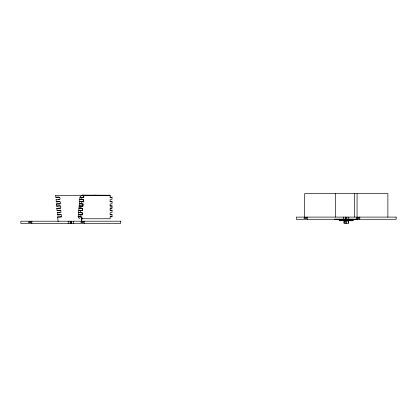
<?xml version="1.0" encoding="UTF-8"?>
<svg xmlns="http://www.w3.org/2000/svg" width="417" height="417" viewBox="0 0 417 417"><rect width="100%" height="100%" fill="white"/><g stroke="black" fill="none" stroke-linecap="round" stroke-linejoin="round"><path stroke-width="0.63" d="M344.134 223.262L344.134 221.073M345.802 223.262L345.802 221.073M348.487 223.262L348.377 221.073L348.487 223.262L344.025 223.262L344.025 221.073L345.823 221.073M78.167 216.647L81.951 217.069L81.774 218.753L110.13 218.753L110.13 216.955L112.048 216.694L112.048 214.635L110.13 214.896L110.13 212.717L112.048 212.456L112.048 210.283L110.13 210.543L110.13 208.37L112.048 208.109L112.048 205.935L110.13 206.196L110.13 204.022L112.048 203.762L112.048 201.583L110.13 201.844L110.13 199.67L112.006 199.42L112.006 197.241L110.13 197.496L110.13 195.281L83.906 195.281L83.728 197.496L79.97 197.194L78.188 216.804L79.449 218.753M80.048 216.871L80.246 214.698L82.149 214.896L82.347 212.717L78.552 212.409M80.445 212.524L80.637 210.345L82.54 210.543L82.738 208.37L78.949 208.057M80.835 208.172L81.034 205.998L82.936 206.196L83.134 204.022L79.339 203.71M81.232 203.824L81.43 201.651L83.332 201.844L83.53 199.67L79.772 199.368L83.374 199.717M81.664 199.482L81.862 197.309M81.409 221.213L81.795 217.002L78.188 216.804M81.993 214.943L82.185 212.649L78.584 212.456M82.384 210.59L82.582 208.302L78.98 208.104M82.78 206.243L82.978 203.955L79.376 203.757M83.176 201.891L83.374 199.602M83.65 196.647L83.572 197.543L83.765 195.281L55.716 195.396M81.409 221.328L81.628 218.92M81.576 195.281L79.965 197.231L83.572 197.429M59.574 197.163C50.066 198.899 62.018 194.51 59.772 199.451L58.552 199.519M56.102 199.649L59.772 199.451M59.97 201.515C50.457 203.251 62.414 198.857 60.168 203.804L56.498 204.002L60.168 203.804M60.366 205.862C50.853 207.598 62.805 203.209 60.564 208.151L56.889 208.349L60.564 208.151M60.762 210.215L57.087 210.408L60.762 210.215L60.96 212.503L57.285 212.696L59.735 212.566M61.153 214.562C51.645 216.298 63.598 211.904 61.351 216.85L57.682 217.048L61.351 216.85M342.268 220.52L340.882 220.52M334.549 219.16L357.963 219.16M352.433 220.525L339.167 220.52L353.345 220.525L351.63 220.52M348.487 221.078L346.6 221.073L346.709 223.262M57.682 216.934L58.067 221.328L58.489 221.213M110.156 216.694L112.048 216.694M343.155 220.52L343.441 220.52M79.569 201.583L83.176 201.776M79.178 205.93L82.78 206.128M82.384 210.476L78.782 210.283L80.637 210.345M78.386 214.63L81.993 214.828M110.13 195.281L82.013 195.166L83.906 195.281M94.576 195.166L96.468 195.281M110.114 197.126L112.006 197.241M110.156 201.468L112.048 201.583M79.538 201.536L81.43 201.651M110.156 205.821L112.048 205.935M79.141 205.883L81.034 205.998M110.156 207.994L112.048 208.109M110.156 210.168L112.048 210.283M110.156 214.52L112.048 214.635M78.354 214.583L80.246 214.698M55.716 195.281L55.904 197.476M56.102 199.535L56.3 201.823M56.498 203.887L56.691 206.175M56.889 208.234L57.087 210.522M57.285 212.581L57.483 214.875M387.873 217.106L387.873 193.603L304.634 193.603L304.634 217.106M359.824 217.106L359.824 217.789L356.545 217.789L356.545 218.612L359.824 218.612L359.824 219.295M357.056 193.603L357.056 217.106M354.528 193.603L354.528 217.106M348.779 217.106L348.779 219.295M346.855 217.106L346.793 219.295M345.766 217.106L345.766 219.295M345.703 217.106L345.703 219.295M343.728 217.106L343.728 219.295M335.456 193.603L335.456 217.106M307.407 217.106L307.407 217.789L304.129 217.789L304.129 218.612L307.407 218.612L307.407 219.295M84.317 221.213L84.317 221.896L81.039 221.896L81.039 222.714L84.317 222.714L84.317 223.397M82.451 218.612L82.451 219.16M73.272 221.213L73.272 223.397M71.349 221.213L71.349 223.397M71.286 221.213L71.286 223.397M70.254 221.213L70.254 223.397M70.192 221.213L70.192 223.397M68.221 221.213L68.221 223.397M31.895 221.213L31.895 221.896L28.617 221.896L28.617 222.714L31.895 222.714L31.895 223.397M396.15 217.106L296.362 217.106L296.362 219.295L396.15 219.295L396.15 217.106M120.638 221.213L20.85 221.213L20.85 223.397L120.638 223.397L120.638 221.213"/></g></svg>
